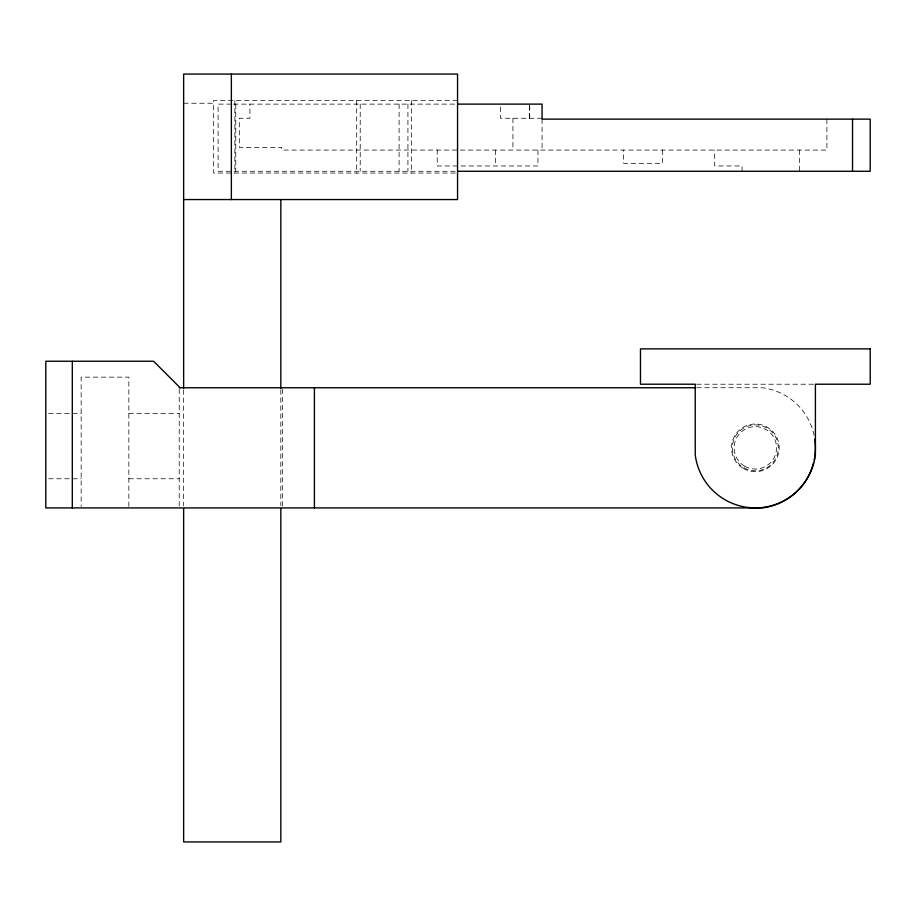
<?xml version="1.0" encoding="UTF-8"?>
<svg xmlns="http://www.w3.org/2000/svg" width="916" height="916" viewBox="0 0 916 916"><rect width="100%" height="100%" fill="white"/><g stroke="black" fill="none" stroke-linecap="round" stroke-linejoin="round"><path stroke-width="0.69" stroke-dasharray="4.58 3.44" d="M457.553 100.588L213.68 100.588L213.68 173.044L456.157 173.044M183.647 103.233L213.68 103.233M231.198 104.115L218.1 104.115L218.1 171.269L455.103 171.269M233.488 104.115L456.408 104.115M542.077 118.256L500.548 118.256L500.548 105.535M696.675 384.216L813.981 384.216M696.767 387.754L762.398 387.754A60.559 60.559 0 0 1 814.129 435.421M48.628 413.379L81.146 413.379M128.858 413.379L179.227 413.379M48.628 478.77L81.146 478.77M128.858 478.77L179.227 478.77M826.908 119.137L826.908 150.064L281.727 150.064L281.727 147.419L239.305 147.419L239.305 118.256L249.908 118.256L249.908 104.115M799.508 150.064L799.508 171.269M742.075 171.269L742.075 165.968L714.686 165.968L714.686 150.064M662.554 150.064L662.554 163.323L623.67 163.323L623.67 150.064M542.077 119.137L542.077 150.064M537.967 150.064L537.967 165.968L437.23 165.968L437.23 150.064M529.711 105.535L529.711 118.256M529.585 105.535L529.585 118.256M512.926 118.256L512.926 150.064M495.556 150.064L495.556 165.968M411.456 100.588L411.456 173.044M407.929 104.115L407.929 171.269M399.09 104.115L399.09 171.269M360.206 104.115L360.206 171.269M356.679 100.588L356.679 173.044M282.609 389.185L282.609 507.922M280.834 389.827L280.834 505.712M235.778 104.115L235.778 171.269M234.885 100.588L234.885 173.044M183.647 389.827L183.647 505.712M179.227 389.185L179.227 506.491M128.858 506.502L128.858 377.152L81.146 377.152L81.146 506.502M743.849 467.733A22.969 22.969 0 0 0 778.302 447.844A22.969 22.969 0 0 0 743.849 427.944A22.969 22.969 0 0 0 743.849 467.733M744.731 466.198A21.205 21.205 0 0 0 776.539 447.844A21.205 21.205 0 0 0 744.731 429.478A21.205 21.205 0 0 0 744.731 466.198M743.403 468.5A23.862 23.862 0 0 0 779.184 447.844A23.862 23.862 0 0 0 743.403 427.177A23.862 23.862 0 0 0 743.403 468.5"/><path stroke-width="1.37" d="M457.828 104.115L542.077 104.115L542.077 119.137L870.2 119.137L870.2 171.269L457.966 171.269M183.647 199.551L457.553 199.551L457.553 74.07L183.647 74.07L183.647 388.395M179.227 387.754L695.347 387.754M180.109 387.754L153.602 361.248L45.8 361.248L45.8 507.922L762.398 507.922A60.559 60.559 0 0 0 813.568 462.695M852.533 119.137L852.533 171.269M314.417 387.754L314.417 507.922M280.834 199.551L280.834 388.395M280.834 508.575L280.834 841.93L183.647 841.93L183.647 508.575M231.359 74.07L231.359 199.551M72.307 361.248L72.307 507.922M814.782 439.108A60.559 60.559 0 0 1 814.782 456.569M814.587 457.794A60.559 60.559 0 0 1 814.129 460.256M870.2 348.87L640.467 348.87L640.467 384.216L695.244 384.216L695.244 454.909A60.559 60.559 0 0 0 815.412 454.909L815.412 384.216L870.2 384.216L870.2 348.87"/></g></svg>
